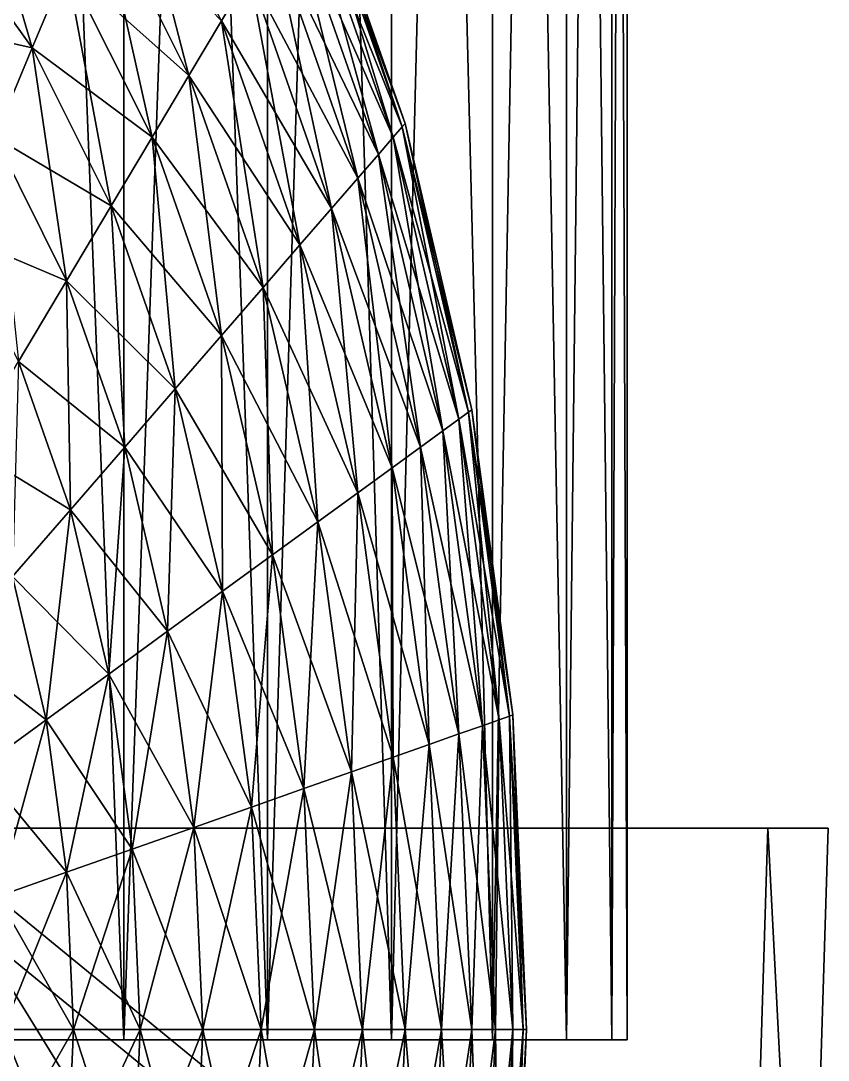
# Model space of a CAD drawing. Header units: metres. Extents: x -1.48 to 1.48, y -3.04 to 2.
# Drawn here: x -0.9807 to -0.7401, y -0.4341 to -0.1244 of the extents above; entities that cross this region are included whole.
import ezdxf

# ---------------------------------------------------------------- set-up
doc = ezdxf.new("R2010")
doc.units = ezdxf.units.M

msp = doc.modelspace()

# ---------------------------------------------------------------- linework, layer by layer
at = {"layer": 'Cylinder 3'}
for points in [[(-0.95, -0.428, -0.54081), (-0.99739, 0.772, -0.56291), (-0.99739, -0.428, -0.56291)], [(-0.95, -0.428, -0.54081), (-0.95, 0.772, -0.54081), (-0.99739, 0.772, -0.56291)], [(-0.99739, -0.428, 0.00091), (-0.95, 0.772, -0.02119), (-0.95, -0.428, -0.02119)], [(-0.99739, -0.428, 0.00091), (-0.99739, 0.772, 0.00091), (-0.95, 0.772, -0.02119)], [(-0.90716, -0.428, -0.51081), (-0.95, 0.772, -0.54081), (-0.95, -0.428, -0.54081)], [(-0.90716, -0.428, -0.51081), (-0.90716, 0.772, -0.51081), (-0.95, 0.772, -0.54081)], [(-0.95, -0.428, -0.02119), (-0.90716, 0.772, -0.05119), (-0.90716, -0.428, -0.05119)], [(-0.95, -0.428, -0.02119), (-0.95, 0.772, -0.02119), (-0.90716, 0.772, -0.05119)], [(-0.87019, -0.428, -0.47384), (-0.90716, 0.772, -0.51081), (-0.90716, -0.428, -0.51081)], [(-0.87019, -0.428, -0.47384), (-0.87019, 0.772, -0.47384), (-0.90716, 0.772, -0.51081)], [(-0.90716, -0.428, -0.05119), (-0.87019, 0.772, -0.08816), (-0.87019, -0.428, -0.08816)], [(-0.90716, -0.428, -0.05119), (-0.90716, 0.772, -0.05119), (-0.87019, 0.772, -0.08816)], [(-0.84019, -0.428, -0.431), (-0.87019, 0.772, -0.47384), (-0.87019, -0.428, -0.47384)], [(-0.84019, -0.428, -0.431), (-0.84019, 0.772, -0.431), (-0.87019, 0.772, -0.47384)], [(-0.87019, -0.428, -0.08816), (-0.84019, 0.772, -0.131), (-0.84019, -0.428, -0.131)], [(-0.87019, -0.428, -0.08816), (-0.87019, 0.772, -0.08816), (-0.84019, 0.772, -0.131)], [(-0.81809, -0.428, -0.38361), (-0.84019, 0.772, -0.431), (-0.84019, -0.428, -0.431)], [(-0.81809, -0.428, -0.38361), (-0.81809, 0.772, -0.38361), (-0.84019, 0.772, -0.431)], [(-0.84019, -0.428, -0.131), (-0.81809, 0.772, -0.17839), (-0.81809, -0.428, -0.17839)], [(-0.84019, -0.428, -0.131), (-0.84019, 0.772, -0.131), (-0.81809, 0.772, -0.17839)], [(-0.80456, -0.428, -0.33309), (-0.81809, 0.772, -0.38361), (-0.81809, -0.428, -0.38361)], [(-0.80456, -0.428, -0.33309), (-0.80456, 0.772, -0.33309), (-0.81809, 0.772, -0.38361)], [(-0.81809, -0.428, -0.17839), (-0.80456, 0.772, -0.22891), (-0.80456, -0.428, -0.22891)], [(-0.81809, -0.428, -0.17839), (-0.81809, 0.772, -0.17839), (-0.80456, 0.772, -0.22891)], [(-0.8, -0.428, -0.281), (-0.80456, 0.772, -0.33309), (-0.80456, -0.428, -0.33309)], [(-0.8, -0.428, -0.281), (-0.8, 0.772, -0.281), (-0.80456, 0.772, -0.33309)], [(-0.80456, -0.428, -0.22891), (-0.8, 0.772, -0.281), (-0.8, -0.428, -0.281)], [(-0.80456, -0.428, -0.22891), (-0.80456, 0.772, -0.22891), (-0.8, 0.772, -0.281)], [(-1.1, -0.428, -0.281), (-0.95, -0.428, -0.54081), (-0.99739, -0.428, -0.56291)], [(-1.1, -0.428, -0.281), (-0.95, -0.428, -0.54081), (-1.1, -0.428, -0.281)], [(-1.1, -0.428, -0.281), (-0.90716, -0.428, -0.51081), (-0.95, -0.428, -0.54081)], [(-1.1, -0.428, -0.281), (-0.90716, -0.428, -0.51081), (-1.1, -0.428, -0.281)], [(-1.1, -0.428, -0.281), (-0.87019, -0.428, -0.47384), (-0.90716, -0.428, -0.51081)], [(-1.1, -0.428, -0.281), (-0.87019, -0.428, -0.47384), (-1.1, -0.428, -0.281)], [(-1.1, -0.428, -0.281), (-0.84019, -0.428, -0.431), (-0.87019, -0.428, -0.47384)], [(-1.1, -0.428, -0.281), (-0.84019, -0.428, -0.431), (-1.1, -0.428, -0.281)], [(-1.1, -0.428, -0.281), (-0.81809, -0.428, -0.38361), (-0.84019, -0.428, -0.431)], [(-1.1, -0.428, -0.281), (-0.81809, -0.428, -0.38361), (-1.1, -0.428, -0.281)], [(-1.1, -0.428, -0.281), (-0.80456, -0.428, -0.33309), (-0.81809, -0.428, -0.38361)], [(-1.1, -0.428, -0.281), (-0.80456, -0.428, -0.33309), (-1.1, -0.428, -0.281)], [(-1.1, -0.428, -0.281), (-0.8, -0.428, -0.281), (-0.80456, -0.428, -0.33309)], [(-1.1, -0.428, -0.281), (-0.8, -0.428, -0.281), (-1.1, -0.428, -0.281)], [(-1.1, -0.428, -0.281), (-0.80456, -0.428, -0.22891), (-0.8, -0.428, -0.281)], [(-1.1, -0.428, -0.281), (-0.80456, -0.428, -0.22891), (-1.1, -0.428, -0.281)], [(-1.1, -0.428, -0.281), (-0.81809, -0.428, -0.17839), (-0.80456, -0.428, -0.22891)], [(-1.1, -0.428, -0.281), (-0.81809, -0.428, -0.17839), (-1.1, -0.428, -0.281)], [(-1.1, -0.428, -0.281), (-0.84019, -0.428, -0.131), (-0.81809, -0.428, -0.17839)], [(-1.1, -0.428, -0.281), (-0.84019, -0.428, -0.131), (-1.1, -0.428, -0.281)], [(-1.1, -0.428, -0.281), (-0.87019, -0.428, -0.08816), (-0.84019, -0.428, -0.131)], [(-1.1, -0.428, -0.281), (-0.87019, -0.428, -0.08816), (-1.1, -0.428, -0.281)], [(-1.1, -0.428, -0.281), (-0.90716, -0.428, -0.05119), (-0.87019, -0.428, -0.08816)], [(-1.1, -0.428, -0.281), (-0.90716, -0.428, -0.05119), (-1.1, -0.428, -0.281)], [(-1.1, -0.428, -0.281), (-0.95, -0.428, -0.02119), (-0.90716, -0.428, -0.05119)], [(-1.1, -0.428, -0.281), (-0.95, -0.428, -0.02119), (-1.1, -0.428, -0.281)], [(-1.1, -0.428, -0.281), (-0.99739, -0.428, 0.00091), (-0.95, -0.428, -0.02119)], [(-0.95, -0.428, -0.54081), (-0.99739, -0.428, -0.56291), (-0.99739, -0.428, -0.56291)], [(-0.95, -0.428, -0.54081), (-0.95, -0.428, -0.54081), (-0.99739, -0.428, -0.56291)], [(-0.99739, -0.428, 0.00091), (-0.95, -0.428, -0.02119), (-0.95, -0.428, -0.02119)], [(-0.99739, -0.428, 0.00091), (-0.99739, -0.428, 0.00091), (-0.95, -0.428, -0.02119)], [(-0.90716, -0.428, -0.51081), (-0.95, -0.428, -0.54081), (-0.95, -0.428, -0.54081)], [(-0.90716, -0.428, -0.51081), (-0.90716, -0.428, -0.51081), (-0.95, -0.428, -0.54081)], [(-0.95, -0.428, -0.02119), (-0.90716, -0.428, -0.05119), (-0.90716, -0.428, -0.05119)], [(-0.95, -0.428, -0.02119), (-0.95, -0.428, -0.02119), (-0.90716, -0.428, -0.05119)], [(-0.87019, -0.428, -0.47384), (-0.90716, -0.428, -0.51081), (-0.90716, -0.428, -0.51081)], [(-0.87019, -0.428, -0.47384), (-0.87019, -0.428, -0.47384), (-0.90716, -0.428, -0.51081)], [(-0.90716, -0.428, -0.05119), (-0.87019, -0.428, -0.08816), (-0.87019, -0.428, -0.08816)], [(-0.90716, -0.428, -0.05119), (-0.90716, -0.428, -0.05119), (-0.87019, -0.428, -0.08816)], [(-0.84019, -0.428, -0.431), (-0.87019, -0.428, -0.47384), (-0.87019, -0.428, -0.47384)], [(-0.84019, -0.428, -0.431), (-0.84019, -0.428, -0.431), (-0.87019, -0.428, -0.47384)], [(-0.87019, -0.428, -0.08816), (-0.84019, -0.428, -0.131), (-0.84019, -0.428, -0.131)], [(-0.87019, -0.428, -0.08816), (-0.87019, -0.428, -0.08816), (-0.84019, -0.428, -0.131)], [(-0.81809, -0.428, -0.38361), (-0.84019, -0.428, -0.431), (-0.84019, -0.428, -0.431)], [(-0.81809, -0.428, -0.38361), (-0.81809, -0.428, -0.38361), (-0.84019, -0.428, -0.431)], [(-0.84019, -0.428, -0.131), (-0.81809, -0.428, -0.17839), (-0.81809, -0.428, -0.17839)], [(-0.84019, -0.428, -0.131), (-0.84019, -0.428, -0.131), (-0.81809, -0.428, -0.17839)], [(-0.80456, -0.428, -0.33309), (-0.81809, -0.428, -0.38361), (-0.81809, -0.428, -0.38361)], [(-0.80456, -0.428, -0.33309), (-0.80456, -0.428, -0.33309), (-0.81809, -0.428, -0.38361)], [(-0.81809, -0.428, -0.17839), (-0.80456, -0.428, -0.22891), (-0.80456, -0.428, -0.22891)], [(-0.81809, -0.428, -0.17839), (-0.81809, -0.428, -0.17839), (-0.80456, -0.428, -0.22891)], [(-0.8, -0.428, -0.281), (-0.80456, -0.428, -0.33309), (-0.80456, -0.428, -0.33309)], [(-0.8, -0.428, -0.281), (-0.8, -0.428, -0.281), (-0.80456, -0.428, -0.33309)], [(-0.80456, -0.428, -0.22891), (-0.8, -0.428, -0.281), (-0.8, -0.428, -0.281)], [(-0.80456, -0.428, -0.22891), (-0.80456, -0.428, -0.22891), (-0.8, -0.428, -0.281)]]:
    msp.add_3dface(points, dxfattribs=at)
at = {"layer": 'Prism 17'}
for points in [[(-0.74013, -0.365, -0.09431), (-1.03093, -0.365, -0.22063), (-1.01293, -0.365, -0.2518)], [(-0.74013, -0.365, -0.09431), (-0.75813, -0.365, -0.06313), (-1.03093, -0.365, -0.22063)], [(-0.78371, -0.76648, -0.07789), (-0.81248, -0.91845, -0.09451), (-1.03093, -0.365, -0.22063)], [(-0.84907, -1.04188, -0.11563), (-1.03093, -0.365, -0.22063), (-0.81248, -0.91845, -0.09451)], [(-0.75813, -0.365, -0.06313), (-0.76488, -0.583, -0.06702), (-1.03093, -0.365, -0.22063)], [(-0.78371, -0.76648, -0.07789), (-1.03093, -0.365, -0.22063), (-0.76488, -0.583, -0.06702)], [(-1.03093, -0.365, -0.22063), (-0.84907, -1.04188, -0.11563), (-0.89134, -1.13976, -0.14003)], [(-1.03093, -1.31, -0.22063), (-1.03093, -0.365, -0.22063), (-0.89134, -1.13976, -0.14003)], [(-1.01293, -0.365, -0.2518), (-0.87334, -1.13976, -0.17121), (-0.83107, -1.04188, -0.14681)], [(-1.01293, -0.365, -0.2518), (-1.01293, -1.31, -0.2518), (-0.87334, -1.13976, -0.17121)], [(-0.76571, -0.76648, -0.10907), (-1.01293, -0.365, -0.2518), (-0.79448, -0.91845, -0.12568)], [(-0.83107, -1.04188, -0.14681), (-0.79448, -0.91845, -0.12568), (-1.01293, -0.365, -0.2518)], [(-0.76571, -0.76648, -0.10907), (-0.74688, -0.583, -0.0982), (-1.01293, -0.365, -0.2518)], [(-0.74013, -0.365, -0.09431), (-1.01293, -0.365, -0.2518), (-0.74688, -0.583, -0.0982)], [(-0.74688, -0.583, -0.0982), (-0.76488, -0.583, -0.06702), (-0.75813, -0.365, -0.06313)], [(-0.74688, -0.583, -0.0982), (-0.75813, -0.365, -0.06313), (-0.74013, -0.365, -0.09431)]]:
    msp.add_3dface(points, dxfattribs=at)
at = {"layer": 'Sphere'}
for points in [[(-0.99658, -0.06676, -0.45455), (-1.00454, -0.09432, -0.47192), (-0.97728, -0.1325, -0.47192)], [(-0.99658, -0.06676, -0.45455), (-0.97728, -0.1325, -0.47192), (-0.96705, -0.10812, -0.45455)], [(-0.9497, -0.06676, -0.416), (-0.95783, -0.08615, -0.43587), (-0.93057, -0.14067, -0.43587)], [(-0.9497, -0.06676, -0.416), (-0.93057, -0.14067, -0.43587), (-0.92088, -0.1244, -0.416)], [(-0.89631, -0.08317, -0.23411), (-0.89396, -0.07922, -0.25747), (-0.86706, -0.15603, -0.25747)], [(-0.89396, -0.07922, -0.30453), (-0.89631, -0.08317, -0.32788), (-0.86973, -0.1591, -0.32788)], [(-0.89396, -0.07922, -0.25747), (-0.89317, -0.07789, -0.281), (-0.86617, -0.155, -0.281)], [(-0.89317, -0.07789, -0.281), (-0.89396, -0.07922, -0.30453), (-0.86706, -0.15603, -0.30453)], [(-0.89396, -0.07922, -0.25747), (-0.86617, -0.155, -0.281), (-0.86706, -0.15603, -0.25747)], [(-0.89396, -0.07922, -0.30453), (-0.86973, -0.1591, -0.32788), (-0.86706, -0.15603, -0.30453)], [(-0.89317, -0.07789, -0.281), (-0.86706, -0.15603, -0.30453), (-0.86617, -0.155, -0.281)], [(-0.90022, -0.08972, -0.21112), (-0.89631, -0.08317, -0.23411), (-0.86973, -0.1591, -0.23411)], [(-0.89631, -0.08317, -0.32788), (-0.90022, -0.08972, -0.35088), (-0.87414, -0.1642, -0.35088)], [(-0.89631, -0.08317, -0.23411), (-0.86706, -0.15603, -0.25747), (-0.86973, -0.1591, -0.23411)], [(-0.89631, -0.08317, -0.32788), (-0.87414, -0.1642, -0.35088), (-0.86973, -0.1591, -0.32788)], [(-0.96705, -0.10812, -0.10745), (-0.95783, -0.08615, -0.12613), (-0.93057, -0.14067, -0.12613)], [(-0.95783, -0.08615, -0.43587), (-0.96705, -0.10812, -0.45455), (-0.94156, -0.1591, -0.45455)], [(-0.95783, -0.08615, -0.12613), (-0.92088, -0.1244, -0.146), (-0.93057, -0.14067, -0.12613)], [(-0.95783, -0.08615, -0.43587), (-0.94156, -0.1591, -0.45455), (-0.93057, -0.14067, -0.43587)], [(-0.90564, -0.09883, -0.18865), (-0.90022, -0.08972, -0.21112), (-0.87414, -0.1642, -0.21112)], [(-0.90022, -0.08972, -0.35088), (-0.90564, -0.09883, -0.37335), (-0.88027, -0.17128, -0.37335)], [(-0.90022, -0.08972, -0.21112), (-0.86973, -0.1591, -0.23411), (-0.87414, -0.1642, -0.21112)], [(-0.90022, -0.08972, -0.35088), (-0.88027, -0.17128, -0.37335), (-0.87414, -0.1642, -0.35088)], [(-1.01322, -0.1244, -0.07417), (-1.00454, -0.09432, -0.09008), (-0.97728, -0.1325, -0.09008)], [(-1.00454, -0.09432, -0.09008), (-0.96705, -0.10812, -0.10745), (-0.97728, -0.1325, -0.09008)], [(-1.00454, -0.09432, -0.47192), (-0.98844, -0.1591, -0.48783), (-0.97728, -0.1325, -0.47192)], [(-0.91255, -0.11042, -0.16689), (-0.90564, -0.09883, -0.18865), (-0.88027, -0.17128, -0.18865)], [(-0.90564, -0.09883, -0.37335), (-0.91255, -0.11042, -0.39511), (-0.88808, -0.1803, -0.39511)], [(-0.90564, -0.09883, -0.18865), (-0.87414, -0.1642, -0.21112), (-0.88027, -0.17128, -0.18865)], [(-0.90564, -0.09883, -0.37335), (-0.88808, -0.1803, -0.39511), (-0.88027, -0.17128, -0.37335)], [(-0.97728, -0.1325, -0.09008), (-0.96705, -0.10812, -0.10745), (-0.94156, -0.1591, -0.10745)], [(-0.96705, -0.10812, -0.45455), (-0.97728, -0.1325, -0.47192), (-0.95375, -0.17956, -0.47192)], [(-0.96705, -0.10812, -0.10745), (-0.93057, -0.14067, -0.12613), (-0.94156, -0.1591, -0.10745)], [(-0.96705, -0.10812, -0.45455), (-0.95375, -0.17956, -0.47192), (-0.94156, -0.1591, -0.45455)], [(-0.92088, -0.1244, -0.146), (-0.91255, -0.11042, -0.16689), (-0.88808, -0.1803, -0.16689)], [(-0.91255, -0.11042, -0.39511), (-0.92088, -0.1244, -0.416), (-0.8975, -0.19117, -0.416)], [(-0.91255, -0.11042, -0.16689), (-0.88027, -0.17128, -0.18865), (-0.88808, -0.1803, -0.16689)], [(-0.91255, -0.11042, -0.39511), (-0.8975, -0.19117, -0.416), (-0.88808, -0.1803, -0.39511)], [(-1.01322, -0.1244, -0.07417), (-0.97728, -0.1325, -0.09008), (-0.98844, -0.1591, -0.07417)], [(-0.93057, -0.14067, -0.12613), (-0.92088, -0.1244, -0.146), (-0.8975, -0.19117, -0.146)], [(-0.92088, -0.1244, -0.416), (-0.93057, -0.14067, -0.43587), (-0.90846, -0.20383, -0.43587)], [(-0.92088, -0.1244, -0.146), (-0.88808, -0.1803, -0.16689), (-0.8975, -0.19117, -0.146)], [(-0.92088, -0.1244, -0.416), (-0.90846, -0.20383, -0.43587), (-0.8975, -0.19117, -0.416)], [(-0.98844, -0.1591, -0.07417), (-0.97728, -0.1325, -0.09008), (-0.95375, -0.17956, -0.09008)], [(-0.97728, -0.1325, -0.47192), (-0.98844, -0.1591, -0.48783), (-0.96705, -0.20189, -0.48783)], [(-0.97728, -0.1325, -0.09008), (-0.94156, -0.1591, -0.10745), (-0.95375, -0.17956, -0.09008)], [(-0.97728, -0.1325, -0.47192), (-0.96705, -0.20189, -0.48783), (-0.95375, -0.17956, -0.47192)], [(-0.94156, -0.1591, -0.10745), (-0.93057, -0.14067, -0.12613), (-0.90846, -0.20383, -0.12613)], [(-0.93057, -0.14067, -0.43587), (-0.94156, -0.1591, -0.45455), (-0.92088, -0.21817, -0.45455)], [(-0.93057, -0.14067, -0.12613), (-0.8975, -0.19117, -0.146), (-0.90846, -0.20383, -0.12613)], [(-0.93057, -0.14067, -0.43587), (-0.92088, -0.21817, -0.45455), (-0.90846, -0.20383, -0.43587)], [(-0.86973, -0.1591, -0.23411), (-0.86706, -0.15603, -0.25747), (-0.84725, -0.24101, -0.25747)], [(-0.86706, -0.15603, -0.30453), (-0.86973, -0.1591, -0.32788), (-0.85014, -0.24311, -0.32788)], [(-0.86706, -0.15603, -0.25747), (-0.86617, -0.155, -0.281), (-0.84628, -0.24031, -0.281)], [(-0.86617, -0.155, -0.281), (-0.86706, -0.15603, -0.30453), (-0.84725, -0.24101, -0.30453)], [(-0.86706, -0.15603, -0.25747), (-0.84628, -0.24031, -0.281), (-0.84725, -0.24101, -0.25747)], [(-0.86706, -0.15603, -0.30453), (-0.85014, -0.24311, -0.32788), (-0.84725, -0.24101, -0.30453)], [(-0.86617, -0.155, -0.281), (-0.84725, -0.24101, -0.30453), (-0.84628, -0.24031, -0.281)], [(-1.00045, -0.18773, -0.05983), (-0.98844, -0.1591, -0.07417), (-0.96705, -0.20189, -0.07417)], [(-0.98844, -0.1591, -0.07417), (-0.95375, -0.17956, -0.09008), (-0.96705, -0.20189, -0.07417)], [(-0.98844, -0.1591, -0.48783), (-0.98137, -0.22591, -0.50217), (-0.96705, -0.20189, -0.48783)], [(-0.95375, -0.17956, -0.09008), (-0.94156, -0.1591, -0.10745), (-0.92088, -0.21817, -0.10745)], [(-0.94156, -0.1591, -0.45455), (-0.95375, -0.17956, -0.47192), (-0.93466, -0.23408, -0.47192)], [(-0.94156, -0.1591, -0.10745), (-0.90846, -0.20383, -0.12613), (-0.92088, -0.21817, -0.10745)], [(-0.94156, -0.1591, -0.45455), (-0.93466, -0.23408, -0.47192), (-0.92088, -0.21817, -0.45455)], [(-0.87414, -0.1642, -0.21112), (-0.86973, -0.1591, -0.23411), (-0.85014, -0.24311, -0.23411)], [(-0.86973, -0.1591, -0.32788), (-0.87414, -0.1642, -0.35088), (-0.85493, -0.2466, -0.35088)], [(-0.86973, -0.1591, -0.23411), (-0.84725, -0.24101, -0.25747), (-0.85014, -0.24311, -0.23411)], [(-0.86973, -0.1591, -0.32788), (-0.85493, -0.2466, -0.35088), (-0.85014, -0.24311, -0.32788)], [(-0.88027, -0.17128, -0.18865), (-0.87414, -0.1642, -0.21112), (-0.85493, -0.2466, -0.21112)], [(-0.87414, -0.1642, -0.35088), (-0.88027, -0.17128, -0.37335), (-0.86158, -0.25145, -0.37335)], [(-0.87414, -0.1642, -0.21112), (-0.85014, -0.24311, -0.23411), (-0.85493, -0.2466, -0.21112)], [(-0.87414, -0.1642, -0.35088), (-0.86158, -0.25145, -0.37335), (-0.85493, -0.2466, -0.35088)], [(-0.88808, -0.1803, -0.16689), (-0.88027, -0.17128, -0.18865), (-0.86158, -0.25145, -0.18865)], [(-0.88027, -0.17128, -0.37335), (-0.88808, -0.1803, -0.39511), (-0.87005, -0.25761, -0.39511)], [(-0.88027, -0.17128, -0.18865), (-0.85493, -0.2466, -0.21112), (-0.86158, -0.25145, -0.18865)], [(-0.88027, -0.17128, -0.37335), (-0.87005, -0.25761, -0.39511), (-0.86158, -0.25145, -0.37335)], [(-0.96705, -0.20189, -0.07417), (-0.95375, -0.17956, -0.09008), (-0.93466, -0.23408, -0.09008)], [(-0.95375, -0.17956, -0.47192), (-0.96705, -0.20189, -0.48783), (-0.9497, -0.25145, -0.48783)], [(-0.95375, -0.17956, -0.09008), (-0.92088, -0.21817, -0.10745), (-0.93466, -0.23408, -0.09008)], [(-0.95375, -0.17956, -0.47192), (-0.9497, -0.25145, -0.48783), (-0.93466, -0.23408, -0.47192)], [(-0.8975, -0.19117, -0.146), (-0.88808, -0.1803, -0.16689), (-0.87005, -0.25761, -0.16689)], [(-0.88808, -0.1803, -0.39511), (-0.8975, -0.19117, -0.416), (-0.88027, -0.26505, -0.416)], [(-0.88808, -0.1803, -0.16689), (-0.86158, -0.25145, -0.18865), (-0.87005, -0.25761, -0.16689)], [(-0.88808, -0.1803, -0.39511), (-0.88027, -0.26505, -0.416), (-0.87005, -0.25761, -0.39511)], [(-1.00045, -0.18773, -0.05983), (-0.96705, -0.20189, -0.07417), (-0.98137, -0.22591, -0.05983)], [(-0.90846, -0.20383, -0.12613), (-0.8975, -0.19117, -0.146), (-0.88027, -0.26505, -0.146)], [(-0.8975, -0.19117, -0.416), (-0.90846, -0.20383, -0.43587), (-0.89217, -0.27371, -0.43587)], [(-0.8975, -0.19117, -0.146), (-0.87005, -0.25761, -0.16689), (-0.88027, -0.26505, -0.146)], [(-0.8975, -0.19117, -0.416), (-0.89217, -0.27371, -0.43587), (-0.88027, -0.26505, -0.416)], [(-0.98137, -0.22591, -0.05983), (-0.96705, -0.20189, -0.07417), (-0.9497, -0.25145, -0.07417)], [(-0.96705, -0.20189, -0.48783), (-0.98137, -0.22591, -0.50217), (-0.96588, -0.27013, -0.50217)], [(-0.96705, -0.20189, -0.07417), (-0.93466, -0.23408, -0.09008), (-0.9497, -0.25145, -0.07417)], [(-0.96705, -0.20189, -0.48783), (-0.96588, -0.27013, -0.50217), (-0.9497, -0.25145, -0.48783)], [(-0.92088, -0.21817, -0.10745), (-0.90846, -0.20383, -0.12613), (-0.89217, -0.27371, -0.12613)], [(-0.90846, -0.20383, -0.43587), (-0.92088, -0.21817, -0.45455), (-0.90564, -0.28352, -0.45455)], [(-0.90846, -0.20383, -0.12613), (-0.88027, -0.26505, -0.146), (-0.89217, -0.27371, -0.12613)], [(-0.90846, -0.20383, -0.43587), (-0.90564, -0.28352, -0.45455), (-0.89217, -0.27371, -0.43587)], [(-0.93466, -0.23408, -0.09008), (-0.92088, -0.21817, -0.10745), (-0.90564, -0.28352, -0.10745)], [(-0.92088, -0.21817, -0.45455), (-0.93466, -0.23408, -0.47192), (-0.9206, -0.2944, -0.47192)], [(-0.92088, -0.21817, -0.10745), (-0.89217, -0.27371, -0.12613), (-0.90564, -0.28352, -0.10745)], [(-0.92088, -0.21817, -0.45455), (-0.9206, -0.2944, -0.47192), (-0.90564, -0.28352, -0.45455)], [(-0.99658, -0.25145, -0.04717), (-0.98137, -0.22591, -0.05983), (-0.96588, -0.27013, -0.05983)], [(-0.98137, -0.22591, -0.50217), (-0.98309, -0.29, -0.51483), (-0.96588, -0.27013, -0.50217)], [(-0.98137, -0.22591, -0.05983), (-0.9497, -0.25145, -0.07417), (-0.96588, -0.27013, -0.05983)], [(-0.9497, -0.25145, -0.07417), (-0.93466, -0.23408, -0.09008), (-0.92059, -0.2944, -0.09008)], [(-0.93466, -0.23408, -0.47192), (-0.9497, -0.25145, -0.48783), (-0.93691, -0.30628, -0.48783)], [(-0.93466, -0.23408, -0.47192), (-0.93691, -0.30628, -0.48783), (-0.9206, -0.2944, -0.47192)], [(-0.93466, -0.23408, -0.09008), (-0.90564, -0.28352, -0.10745), (-0.92059, -0.2944, -0.09008)], [(-0.85014, -0.24311, -0.23411), (-0.84725, -0.24101, -0.25747), (-0.83511, -0.33159, -0.25747)], [(-0.84725, -0.24101, -0.30453), (-0.85014, -0.24311, -0.32788), (-0.83814, -0.33265, -0.32788)], [(-0.84725, -0.24101, -0.25747), (-0.84628, -0.24031, -0.281), (-0.8341, -0.33123, -0.281)], [(-0.84628, -0.24031, -0.281), (-0.84725, -0.24101, -0.30453), (-0.83511, -0.33159, -0.30453)], [(-0.84725, -0.24101, -0.25747), (-0.8341, -0.33123, -0.281), (-0.83511, -0.33159, -0.25747)], [(-0.84725, -0.24101, -0.30453), (-0.83814, -0.33265, -0.32788), (-0.83511, -0.33159, -0.30453)], [(-0.84628, -0.24031, -0.281), (-0.83511, -0.33159, -0.30453), (-0.8341, -0.33123, -0.281)], [(-0.85493, -0.2466, -0.21112), (-0.85014, -0.24311, -0.23411), (-0.83814, -0.33265, -0.23411)], [(-0.85014, -0.24311, -0.32788), (-0.85493, -0.2466, -0.35088), (-0.84316, -0.33443, -0.35088)], [(-0.85014, -0.24311, -0.23411), (-0.83511, -0.33159, -0.25747), (-0.83814, -0.33265, -0.23411)], [(-0.85014, -0.24311, -0.32788), (-0.84316, -0.33443, -0.35088), (-0.83814, -0.33265, -0.32788)], [(-0.86158, -0.25145, -0.18865), (-0.85493, -0.2466, -0.21112), (-0.84316, -0.33443, -0.21112)], [(-0.85493, -0.2466, -0.35088), (-0.86158, -0.25145, -0.37335), (-0.85014, -0.33689, -0.37335)], [(-0.85493, -0.2466, -0.21112), (-0.83814, -0.33265, -0.23411), (-0.84316, -0.33443, -0.21112)], [(-0.85493, -0.2466, -0.35088), (-0.85014, -0.33689, -0.37335), (-0.84316, -0.33443, -0.35088)], [(-0.99658, -0.25145, -0.04717), (-0.96588, -0.27013, -0.05983), (-0.98309, -0.29, -0.04717)], [(-0.96588, -0.27013, -0.05983), (-0.9497, -0.25145, -0.07417), (-0.93691, -0.30628, -0.07417)], [(-0.9497, -0.25145, -0.48783), (-0.96588, -0.27013, -0.50217), (-0.95447, -0.31907, -0.50217)], [(-0.9497, -0.25145, -0.48783), (-0.95447, -0.31907, -0.50217), (-0.93691, -0.30628, -0.48783)], [(-0.9497, -0.25145, -0.07417), (-0.92059, -0.2944, -0.09008), (-0.93691, -0.30628, -0.07417)], [(-0.87005, -0.25761, -0.16689), (-0.86158, -0.25145, -0.18865), (-0.85014, -0.33689, -0.18865)], [(-0.86158, -0.25145, -0.37335), (-0.87005, -0.25761, -0.39511), (-0.85901, -0.34002, -0.39511)], [(-0.86158, -0.25145, -0.18865), (-0.84316, -0.33443, -0.21112), (-0.85014, -0.33689, -0.18865)], [(-0.86158, -0.25145, -0.37335), (-0.85901, -0.34002, -0.39511), (-0.85014, -0.33689, -0.37335)], [(-0.88027, -0.26505, -0.146), (-0.87005, -0.25761, -0.16689), (-0.85901, -0.34002, -0.16689)], [(-0.87005, -0.25761, -0.39511), (-0.88027, -0.26505, -0.416), (-0.86973, -0.34379, -0.416)], [(-0.87005, -0.25761, -0.16689), (-0.85014, -0.33689, -0.18865), (-0.85901, -0.34002, -0.16689)], [(-0.87005, -0.25761, -0.39511), (-0.86973, -0.34379, -0.416), (-0.85901, -0.34002, -0.39511)], [(-0.89217, -0.27371, -0.12613), (-0.88027, -0.26505, -0.146), (-0.86973, -0.34379, -0.146)], [(-0.88027, -0.26505, -0.416), (-0.89217, -0.27371, -0.43587), (-0.88219, -0.34819, -0.43587)], [(-0.88027, -0.26505, -0.416), (-0.88219, -0.34819, -0.43587), (-0.86973, -0.34379, -0.416)], [(-0.88027, -0.26505, -0.146), (-0.85901, -0.34002, -0.16689), (-0.86973, -0.34379, -0.146)], [(-0.98309, -0.29, -0.04717), (-0.96588, -0.27013, -0.05983), (-0.95447, -0.31907, -0.05983)], [(-0.96588, -0.27013, -0.50217), (-0.98309, -0.29, -0.51483), (-0.97314, -0.33265, -0.51483)], [(-0.96588, -0.27013, -0.50217), (-0.97314, -0.33265, -0.51483), (-0.95447, -0.31907, -0.50217)], [(-0.96588, -0.27013, -0.05983), (-0.93691, -0.30628, -0.07417), (-0.95447, -0.31907, -0.05983)], [(-0.90564, -0.28352, -0.10745), (-0.89217, -0.27371, -0.12613), (-0.88219, -0.34819, -0.12613)], [(-0.89217, -0.27371, -0.43587), (-0.90564, -0.28352, -0.45455), (-0.89631, -0.35317, -0.45455)], [(-0.89217, -0.27371, -0.43587), (-0.89631, -0.35317, -0.45455), (-0.88219, -0.34819, -0.43587)], [(-0.89217, -0.27371, -0.12613), (-0.86973, -0.34379, -0.146), (-0.88219, -0.34819, -0.12613)], [(-0.90564, -0.28352, -0.45455), (-0.9206, -0.2944, -0.47192), (-0.91198, -0.35869, -0.47192)], [(-0.92059, -0.2944, -0.09008), (-0.90564, -0.28352, -0.10745), (-0.89631, -0.35317, -0.10745)], [(-0.90564, -0.28352, -0.45455), (-0.91198, -0.35869, -0.47192), (-0.89631, -0.35317, -0.45455)], [(-0.90564, -0.28352, -0.10745), (-0.88219, -0.34819, -0.12613), (-0.89631, -0.35317, -0.10745)], [(-1.00118, -0.31089, -0.0363), (-0.98309, -0.29, -0.04717), (-0.97314, -0.33265, -0.04717)], [(-0.98309, -0.29, -0.51483), (-0.99277, -0.34695, -0.5257), (-0.97314, -0.33265, -0.51483)], [(-0.98309, -0.29, -0.04717), (-0.95447, -0.31907, -0.05983), (-0.97314, -0.33265, -0.04717)], [(-0.93691, -0.30628, -0.07417), (-0.92059, -0.2944, -0.09008), (-0.91198, -0.35869, -0.09008)], [(-0.9206, -0.2944, -0.47192), (-0.93691, -0.30628, -0.48783), (-0.92908, -0.36473, -0.48783)], [(-0.9206, -0.2944, -0.47192), (-0.92908, -0.36473, -0.48783), (-0.91198, -0.35869, -0.47192)], [(-0.92059, -0.2944, -0.09008), (-0.89631, -0.35317, -0.10745), (-0.91198, -0.35869, -0.09008)], [(-0.95447, -0.31907, -0.05983), (-0.93691, -0.30628, -0.07417), (-0.92908, -0.36473, -0.07417)], [(-0.93691, -0.30628, -0.48783), (-0.95447, -0.31907, -0.50217), (-0.94749, -0.37122, -0.50217)], [(-0.93691, -0.30628, -0.48783), (-0.94749, -0.37122, -0.50217), (-0.92908, -0.36473, -0.48783)], [(-0.93691, -0.30628, -0.07417), (-0.91198, -0.35869, -0.09008), (-0.92908, -0.36473, -0.07417)], [(-1.00118, -0.31089, -0.0363), (-0.97314, -0.33265, -0.04717), (-0.99277, -0.34695, -0.0363)], [(-0.97314, -0.33265, -0.04717), (-0.95447, -0.31907, -0.05983), (-0.94749, -0.37122, -0.05983)], [(-0.95447, -0.31907, -0.50217), (-0.97314, -0.33265, -0.51483), (-0.96705, -0.37812, -0.51483)], [(-0.95447, -0.31907, -0.50217), (-0.96705, -0.37812, -0.51483), (-0.94749, -0.37122, -0.50217)], [(-0.95447, -0.31907, -0.05983), (-0.92908, -0.36473, -0.07417), (-0.94749, -0.37122, -0.05983)], [(-0.83511, -0.33159, -0.25747), (-0.8341, -0.33123, -0.281), (-0.83, -0.425, -0.281)], [(-0.8341, -0.33123, -0.281), (-0.83511, -0.33159, -0.30453), (-0.83103, -0.425, -0.30453)], [(-0.8341, -0.33123, -0.281), (-0.83103, -0.425, -0.30453), (-0.83, -0.425, -0.281)], [(-0.99277, -0.34695, -0.0363), (-0.97314, -0.33265, -0.04717), (-0.96705, -0.37812, -0.04717)], [(-0.97314, -0.33265, -0.51483), (-0.99277, -0.34695, -0.5257), (-0.98763, -0.38537, -0.5257)], [(-0.97314, -0.33265, -0.51483), (-0.98763, -0.38537, -0.5257), (-0.96705, -0.37812, -0.51483)], [(-0.97314, -0.33265, -0.04717), (-0.94749, -0.37122, -0.05983), (-0.96705, -0.37812, -0.04717)], [(-0.85014, -0.33689, -0.18865), (-0.84316, -0.33443, -0.21112), (-0.8392, -0.425, -0.21112)], [(-0.84316, -0.33443, -0.35088), (-0.85014, -0.33689, -0.37335), (-0.84628, -0.425, -0.37335)], [(-0.84316, -0.33443, -0.35088), (-0.84628, -0.425, -0.37335), (-0.8392, -0.425, -0.35088)], [(-0.84316, -0.33443, -0.21112), (-0.83814, -0.33265, -0.23411), (-0.8341, -0.425, -0.23411)], [(-0.83814, -0.33265, -0.32788), (-0.84316, -0.33443, -0.35088), (-0.8392, -0.425, -0.35088)], [(-0.84316, -0.33443, -0.21112), (-0.8341, -0.425, -0.23411), (-0.8392, -0.425, -0.21112)], [(-0.83814, -0.33265, -0.32788), (-0.8392, -0.425, -0.35088), (-0.8341, -0.425, -0.32788)], [(-0.83814, -0.33265, -0.23411), (-0.83511, -0.33159, -0.25747), (-0.83103, -0.425, -0.25747)], [(-0.83511, -0.33159, -0.30453), (-0.83814, -0.33265, -0.32788), (-0.8341, -0.425, -0.32788)], [(-0.83814, -0.33265, -0.23411), (-0.83103, -0.425, -0.25747), (-0.8341, -0.425, -0.23411)], [(-0.83511, -0.33159, -0.25747), (-0.83, -0.425, -0.281), (-0.83103, -0.425, -0.25747)], [(-0.83511, -0.33159, -0.30453), (-0.8341, -0.425, -0.32788), (-0.83103, -0.425, -0.30453)], [(-0.85901, -0.34002, -0.16689), (-0.85014, -0.33689, -0.18865), (-0.84628, -0.425, -0.18865)], [(-0.85014, -0.33689, -0.37335), (-0.85901, -0.34002, -0.39511), (-0.8553, -0.425, -0.39511)], [(-0.85014, -0.33689, -0.37335), (-0.8553, -0.425, -0.39511), (-0.84628, -0.425, -0.37335)], [(-0.85014, -0.33689, -0.18865), (-0.8392, -0.425, -0.21112), (-0.84628, -0.425, -0.18865)], [(-0.86973, -0.34379, -0.146), (-0.85901, -0.34002, -0.16689), (-0.8553, -0.425, -0.16689)], [(-0.85901, -0.34002, -0.39511), (-0.86973, -0.34379, -0.416), (-0.86617, -0.425, -0.416)], [(-0.85901, -0.34002, -0.39511), (-0.86617, -0.425, -0.416), (-0.8553, -0.425, -0.39511)], [(-0.85901, -0.34002, -0.16689), (-0.84628, -0.425, -0.18865), (-0.8553, -0.425, -0.16689)], [(-0.88219, -0.34819, -0.12613), (-0.86973, -0.34379, -0.146), (-0.86617, -0.425, -0.146)], [(-0.86973, -0.34379, -0.416), (-0.88219, -0.34819, -0.43587), (-0.87883, -0.425, -0.43587)], [(-0.86973, -0.34379, -0.416), (-0.87883, -0.425, -0.43587), (-0.86617, -0.425, -0.416)], [(-0.86973, -0.34379, -0.146), (-0.8553, -0.425, -0.16689), (-0.86617, -0.425, -0.146)], [(-0.99277, -0.34695, -0.0363), (-0.96705, -0.37812, -0.04717), (-0.98763, -0.38537, -0.0363)], [(-0.89631, -0.35317, -0.10745), (-0.88219, -0.34819, -0.12613), (-0.87883, -0.425, -0.12613)], [(-0.88219, -0.34819, -0.43587), (-0.89631, -0.35317, -0.45455), (-0.89317, -0.425, -0.45455)], [(-0.88219, -0.34819, -0.43587), (-0.89317, -0.425, -0.45455), (-0.87883, -0.425, -0.43587)], [(-0.88219, -0.34819, -0.12613), (-0.86617, -0.425, -0.146), (-0.87883, -0.425, -0.12613)], [(-0.91198, -0.35869, -0.09008), (-0.89631, -0.35317, -0.10745), (-0.89317, -0.425, -0.10745)], [(-0.89631, -0.35317, -0.45455), (-0.91198, -0.35869, -0.47192), (-0.90908, -0.425, -0.47192)], [(-0.89631, -0.35317, -0.45455), (-0.90908, -0.425, -0.47192), (-0.89317, -0.425, -0.45455)], [(-0.89631, -0.35317, -0.10745), (-0.87883, -0.425, -0.12613), (-0.89317, -0.425, -0.10745)], [(-0.92908, -0.36473, -0.07417), (-0.91198, -0.35869, -0.09008), (-0.90908, -0.425, -0.09008)], [(-0.91198, -0.35869, -0.47192), (-0.92908, -0.36473, -0.48783), (-0.92645, -0.425, -0.48783)], [(-0.91198, -0.35869, -0.47192), (-0.92645, -0.425, -0.48783), (-0.90908, -0.425, -0.47192)], [(-0.91198, -0.35869, -0.09008), (-0.89317, -0.425, -0.10745), (-0.90908, -0.425, -0.09008)], [(-0.94749, -0.37122, -0.05983), (-0.92908, -0.36473, -0.07417), (-0.92645, -0.425, -0.07417)], [(-0.92908, -0.36473, -0.48783), (-0.94749, -0.37122, -0.50217), (-0.94513, -0.425, -0.50217)], [(-0.92908, -0.36473, -0.48783), (-0.94513, -0.425, -0.50217), (-0.92645, -0.425, -0.48783)], [(-0.92908, -0.36473, -0.07417), (-0.90908, -0.425, -0.09008), (-0.92645, -0.425, -0.07417)], [(-0.96705, -0.37812, -0.04717), (-0.94749, -0.37122, -0.05983), (-0.94513, -0.425, -0.05983)], [(-0.94749, -0.37122, -0.50217), (-0.96705, -0.37812, -0.51483), (-0.965, -0.425, -0.51483)], [(-0.94749, -0.37122, -0.50217), (-0.965, -0.425, -0.51483), (-0.94513, -0.425, -0.50217)], [(-0.94749, -0.37122, -0.05983), (-0.92645, -0.425, -0.07417), (-0.94513, -0.425, -0.05983)], [(-0.98763, -0.38537, -0.0363), (-0.96705, -0.37812, -0.04717), (-0.965, -0.425, -0.04717)], [(-0.96705, -0.37812, -0.51483), (-0.98763, -0.38537, -0.5257), (-0.98589, -0.425, -0.5257)], [(-0.96705, -0.37812, -0.51483), (-0.98589, -0.425, -0.5257), (-0.965, -0.425, -0.51483)], [(-0.96705, -0.37812, -0.04717), (-0.94513, -0.425, -0.05983), (-0.965, -0.425, -0.04717)], [(-0.98763, -0.38537, -0.0363), (-0.965, -0.425, -0.04717), (-0.98589, -0.425, -0.0363)], [(-0.98589, -0.425, -0.0363), (-0.96705, -0.47189, -0.04717), (-0.98763, -0.46463, -0.0363)], [(-0.965, -0.425, -0.51483), (-0.98763, -0.46463, -0.5257), (-0.96705, -0.47189, -0.51483)], [(-0.965, -0.425, -0.51483), (-0.98589, -0.425, -0.5257), (-0.98763, -0.46463, -0.5257)], [(-0.98589, -0.425, -0.0363), (-0.965, -0.425, -0.04717), (-0.96705, -0.47189, -0.04717)], [(-0.965, -0.425, -0.04717), (-0.94749, -0.47878, -0.05983), (-0.96705, -0.47189, -0.04717)], [(-0.94513, -0.425, -0.50217), (-0.96705, -0.47189, -0.51483), (-0.94749, -0.47878, -0.50217)], [(-0.94513, -0.425, -0.50217), (-0.965, -0.425, -0.51483), (-0.96705, -0.47189, -0.51483)], [(-0.965, -0.425, -0.04717), (-0.94513, -0.425, -0.05983), (-0.94749, -0.47878, -0.05983)], [(-0.94513, -0.425, -0.05983), (-0.92908, -0.48527, -0.07417), (-0.94749, -0.47878, -0.05983)], [(-0.92645, -0.425, -0.48783), (-0.94749, -0.47878, -0.50217), (-0.92908, -0.48527, -0.48783)], [(-0.92645, -0.425, -0.48783), (-0.94513, -0.425, -0.50217), (-0.94749, -0.47878, -0.50217)], [(-0.94513, -0.425, -0.05983), (-0.92645, -0.425, -0.07417), (-0.92908, -0.48527, -0.07417)], [(-0.92645, -0.425, -0.07417), (-0.91198, -0.49131, -0.09008), (-0.92908, -0.48527, -0.07417)], [(-0.90908, -0.425, -0.47192), (-0.92908, -0.48527, -0.48783), (-0.91198, -0.49131, -0.47192)], [(-0.90908, -0.425, -0.47192), (-0.92645, -0.425, -0.48783), (-0.92908, -0.48527, -0.48783)], [(-0.92645, -0.425, -0.07417), (-0.90908, -0.425, -0.09008), (-0.91198, -0.49131, -0.09008)], [(-0.90908, -0.425, -0.09008), (-0.89631, -0.49683, -0.10745), (-0.91198, -0.49131, -0.09008)], [(-0.89317, -0.425, -0.45455), (-0.91198, -0.49131, -0.47192), (-0.89631, -0.49683, -0.45455)], [(-0.89317, -0.425, -0.45455), (-0.90908, -0.425, -0.47192), (-0.91198, -0.49131, -0.47192)], [(-0.90908, -0.425, -0.09008), (-0.89317, -0.425, -0.10745), (-0.89631, -0.49683, -0.10745)], [(-0.89317, -0.425, -0.10745), (-0.88219, -0.50181, -0.12613), (-0.89631, -0.49683, -0.10745)], [(-0.87883, -0.425, -0.43587), (-0.89631, -0.49683, -0.45455), (-0.88219, -0.50181, -0.43587)], [(-0.87883, -0.425, -0.43587), (-0.89317, -0.425, -0.45455), (-0.89631, -0.49683, -0.45455)], [(-0.89317, -0.425, -0.10745), (-0.87883, -0.425, -0.12613), (-0.88219, -0.50181, -0.12613)], [(-0.87883, -0.425, -0.12613), (-0.86973, -0.50621, -0.146), (-0.88219, -0.50181, -0.12613)], [(-0.86617, -0.425, -0.416), (-0.88219, -0.50181, -0.43587), (-0.86973, -0.50621, -0.416)], [(-0.86617, -0.425, -0.416), (-0.87883, -0.425, -0.43587), (-0.88219, -0.50181, -0.43587)], [(-0.87883, -0.425, -0.12613), (-0.86617, -0.425, -0.146), (-0.86973, -0.50621, -0.146)], [(-0.86617, -0.425, -0.146), (-0.85901, -0.50998, -0.16689), (-0.86973, -0.50621, -0.146)], [(-0.8553, -0.425, -0.39511), (-0.86973, -0.50621, -0.416), (-0.85901, -0.50998, -0.39511)], [(-0.8553, -0.425, -0.39511), (-0.86617, -0.425, -0.416), (-0.86973, -0.50621, -0.416)], [(-0.86617, -0.425, -0.146), (-0.8553, -0.425, -0.16689), (-0.85901, -0.50998, -0.16689)], [(-0.8553, -0.425, -0.16689), (-0.85014, -0.51312, -0.18865), (-0.85901, -0.50998, -0.16689)], [(-0.84628, -0.425, -0.37335), (-0.85901, -0.50998, -0.39511), (-0.85014, -0.51312, -0.37335)], [(-0.84628, -0.425, -0.37335), (-0.8553, -0.425, -0.39511), (-0.85901, -0.50998, -0.39511)], [(-0.8553, -0.425, -0.16689), (-0.84628, -0.425, -0.18865), (-0.85014, -0.51312, -0.18865)], [(-0.84628, -0.425, -0.18865), (-0.84316, -0.51557, -0.21112), (-0.85014, -0.51312, -0.18865)], [(-0.8392, -0.425, -0.35088), (-0.85014, -0.51312, -0.37335), (-0.84316, -0.51557, -0.35088)], [(-0.8392, -0.425, -0.35088), (-0.84628, -0.425, -0.37335), (-0.85014, -0.51312, -0.37335)], [(-0.84628, -0.425, -0.18865), (-0.8392, -0.425, -0.21112), (-0.84316, -0.51557, -0.21112)], [(-0.8392, -0.425, -0.21112), (-0.83814, -0.51735, -0.23411), (-0.84316, -0.51557, -0.21112)], [(-0.8341, -0.425, -0.32788), (-0.84316, -0.51557, -0.35088), (-0.83814, -0.51735, -0.32788)], [(-0.8341, -0.425, -0.32788), (-0.8392, -0.425, -0.35088), (-0.84316, -0.51557, -0.35088)], [(-0.8392, -0.425, -0.21112), (-0.8341, -0.425, -0.23411), (-0.83814, -0.51735, -0.23411)], [(-0.8341, -0.425, -0.23411), (-0.83511, -0.51841, -0.25747), (-0.83814, -0.51735, -0.23411)], [(-0.83103, -0.425, -0.30453), (-0.83814, -0.51735, -0.32788), (-0.83511, -0.51841, -0.30453)], [(-0.83103, -0.425, -0.30453), (-0.8341, -0.425, -0.32788), (-0.83814, -0.51735, -0.32788)], [(-0.8341, -0.425, -0.23411), (-0.83103, -0.425, -0.25747), (-0.83511, -0.51841, -0.25747)], [(-0.83103, -0.425, -0.25747), (-0.8341, -0.51877, -0.281), (-0.83511, -0.51841, -0.25747)], [(-0.83, -0.425, -0.281), (-0.83511, -0.51841, -0.30453), (-0.8341, -0.51877, -0.281)], [(-0.83, -0.425, -0.281), (-0.83103, -0.425, -0.30453), (-0.83511, -0.51841, -0.30453)], [(-0.83103, -0.425, -0.25747), (-0.83, -0.425, -0.281), (-0.8341, -0.51877, -0.281)]]:
    msp.add_3dface(points, dxfattribs=at)

doc.saveas('drawing.dxf')
